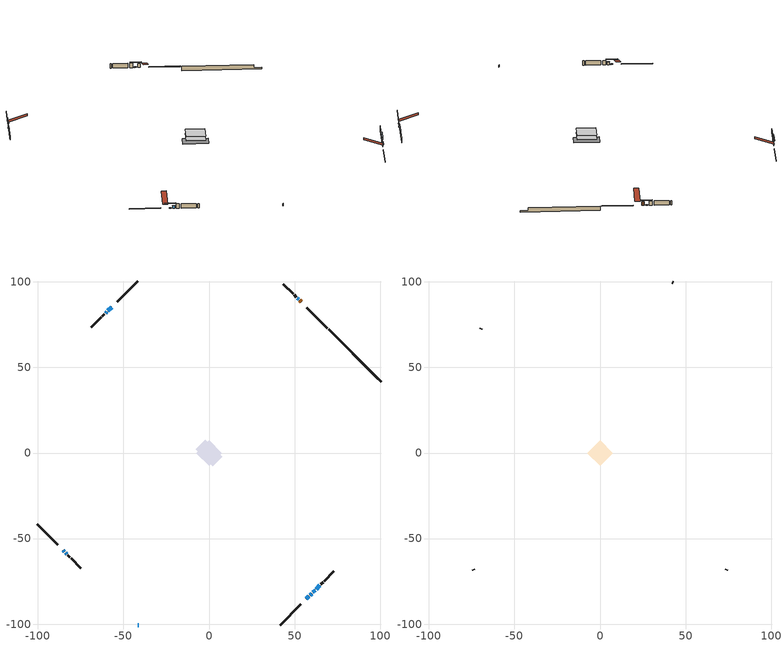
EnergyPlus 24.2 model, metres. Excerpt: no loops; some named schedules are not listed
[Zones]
conditioned space
 floor adiabatic (AdiabaticFloorConstruction): -7.53,0 0,7.53 7.53,0 0,-7.53 z0.46
 floor foundation (Slab1 construction): -7.65,2.26 -2.26,7.65 7.65,-2.26 2.26,-7.65 z-1.95
 wall outside (RimJoist1 construction): 41.62,-100.48 53.71,-88.4 / -100.48,-41.62 -88.4,-53.71 / -41.62,100.48 -53.71,88.4 / 69.22,72.88 57.13,84.97 z0.46:0.76
 wall outside (AdiabaticWallConstruction 1): 53.89,88.22 53.01,89.1 z0.46:2.49
 wall outside (AdiabaticWallConstruction): -41.62,-100.48 -40.99,-100.48 z0.46:1.68; -56.96,85.15 -59.06,83.05 z0.46:2.01; 52.36,89.75 51.63,90.47 / -85.15,-56.96 -84.43,-57.68 / 62.61,-79.5 64.76,-77.34 z0.46:0.89; 56.96,-85.15 58.36,-83.75 / -83.78,-58.33 -83.07,-59.03 z0.46:1.78; 59.01,-83.09 59.99,-82.12 / -59.71,82.39 -60.42,81.69 z0.46:1.4; 60.64,-81.47 61.95,-80.15 z0.46:2.44
 wall outside (Wall1 construction): 65.42,-76.69 66.61,-75.5 / -82.42,-59.69 -81.23,-60.88 / -61.07,81.03 -62.26,79.85 / 50.98,91.13 49.79,92.32 z0.46:2.9
 wall outside (Wall2 construction): 67.26,-74.84 73.01,-69.1 / -80.57,-61.53 -74.83,-67.27 / -62.92,79.19 -68.66,73.45 / 49.13,92.97 43.39,98.71 z0.46:2.9
 wall foundation (FoundationWall1 construction): 69.88,72.23,-1.95 69.88,72.23,0.46 97.42,44.68,0.46 97.42,44.68,-1.11 100.48,41.62,-1.11 100.48,41.62,-1.95
 window (WindowConstruction 5): -41.62,-100.48 -40.99,-100.48 z0.46:1.68
 window (WindowConstruction 7): -56.96,85.15 -59.06,83.05 z0.46:2.01
 window (WindowConstruction 8): 52.35,89.75 51.64,90.47 z0.46:0.89
 window (WindowConstruction 9): -85.15,-56.96 -84.43,-57.68 z0.46:0.89
 window (WindowConstruction): 56.96,-85.15 58.36,-83.75 z0.46:1.78
 window (WindowConstruction 1): 59.02,-83.09 59.99,-82.12 z0.46:1.4
 window (WindowConstruction 2): 60.64,-81.46 61.95,-80.15 z0.46:2.44
 window (WindowConstruction 3): -59.72,82.39 -60.42,81.69 z0.46:1.4
 window (WindowConstruction 4): -83.77,-58.33 -83.07,-59.03 z0.46:1.78
 window (WindowConstruction 6): 62.61,-79.5 64.76,-77.34 z0.46:0.89
 door (Door): 53.89,88.22 53.01,89.1 z0.46:2.49
 ceiling adiabatic (AdiabaticFloorConstruction): 0,-7.53 7.53,0 0,7.53 -7.53,0 z0.46
attic - vented
 floor to conditioned space (Floor1 construction Reversed): -7.53,0 0,7.53 7.53,0 0,-7.53 z2.9
 wall outside (Wall3 construction): 73.66,-68.44 74.12,-67.99 / -74.17,-67.93 -73.72,-68.39 / -69.32,72.79 -69.77,72.33 / 42.74,99.37 42.28,99.83 z0.46:2.9
 roof outside (Roof1 construction): 56.3,-85.81,2.9 48.96,-78.47,6.36 47.03,-80.4,6.36 54.37,-87.74,2.9; -85.81,-56.3,2.9 -78.47,-48.96,6.36 -80.4,-47.03,6.36 -87.74,-54.37,2.9; -56.3,85.81,2.9 -48.96,78.47,6.36 -47.03,80.4,6.36 -54.37,87.74,2.9; 54.54,87.56,2.9 47.21,80.22,6.36 49.14,78.29,6.36 56.48,85.63,2.9
shading: -60.93,81.18 -55.09,87.02 -55.38,87.31 -61.22,81.47 z4.65; 49.77,92.34 54.22,87.89 54.51,88.18 50.06,92.63 z3.53; -82.56,-59.54 -87.02,-55.09 -87.31,-55.38 -82.86,-59.83 z3.53; 58.5,-83.61 56.82,-85.29 57.11,-85.58 58.79,-83.9 z1.98; 60.13,-81.98 58.87,-83.23 59.16,-83.52 60.42,-82.27 z1.6; 62.09,-80.01 60.5,-81.61 60.79,-81.9 62.39,-80.3 z2.64; -60.56,81.55 -59.57,82.53 -59.86,82.82 -60.85,81.84 z1.6; -82.93,-59.17 -83.92,-58.19 -84.21,-58.48 -83.22,-59.47 z1.98; 66.63,-75.48 60.74,-81.36 61.03,-81.65 66.92,-75.77 z3.53
[Building]
Building 1: Terrain=Suburbs
[Site:Location]
London AP_ON: Latitude {deg}=43.03; Longitude {deg}=-81.15; Time Zone {hr}=-5; Elevation {m}=278; Keep Site Location Information=Yes
[Site:GroundTemperature:Shallow]
3.98693, 1.93205, 1.76749, 2.74264, 6.6573, 10.5537, 13.9317, 16.0716, 16.2534, 14.513, 11.2211, 7.44421
[Site:WaterMainsTemperature]
Calculation Method=Schedule; Temperature Schedule=mains temperature schedule
[Material] Roughness=Rough; Thermal Absorptance=0.9
Name | Thickness {m} | Conductivity {W/m-K} | Density {kg/m3} | Specific Heat {J/kg-K} | Solar Absorptance | Visible Absorptance
asphalt or fiberglass shingles | 0.00635 | 0.162714 | 1121.4 | 1465.45 | 0.4 | 0.4
ceiling stud and cavity | 0.1397 | 0.0763592 | 65.682 | 1177.47 | 0.7 | 0.7
concrete 4.0 in. | 0.1016 | 1.803125 | 2242.8 | 837.4 | 0.7 | 0.7
concrete 8.0 in. | 0.2032 | 1.803125 | 2242.8 | 837.4 | 0.7 | 0.7
door material | 0.04445 | 0.053851 | 512.64 | 1214.23 | 0.7 | 0.7
exterior vertical ins | 0.0363136 | 0.029427 | 32.04 | 1214.23 | 0.7 | 0.7
floor covering | 0.0127 | 0.0433444 | 54.468 | 1339.84 | 0.6 | 0.6
floor rigid ins; wall rigid ins | 0.512978 | 0.029427 | 32.04 | 1214.23 | 0.7 | 0.7
floor stud and cavity | 0.1397 | 1.75129 | 37.0049 | 1207.88 | 0.7 | 0.7
furniture material conditioned space 1 | 0.1524 | 0.115458 | 640.8 | 1214.23 | 0.6 | 0.6
gypsum board | 0.0127 | 0.160291 | 801 | 837.4 | 0.6 | 0.6
gypsum board 1 | 0.0127 | 0.160291 | 801 | 837.4 | 0.7 | 0.7
osb sheathing 0.5 in. | 0.0127 | 0.115458 | 512.64 | 1214.23 | 0.7 | 0.7
osb sheathing 0.75 in. | 0.01905 | 0.115458 | 512.64 | 1214.23 | 0.7 | 0.7
rim joist stud and cavity | 0.0508 | 0.107068 | 50.32683 | 1063.81 | 0.6 | 0.6
wall stud and cavity | 0.1397 | 0.132011 | 139.0536 | 1170.24 | 0.7 | 0.7
wall stud and cavity 1 | 0.1397 | 0.0943382 | 139.0536 | 1170.24 | 0.7 | 0.7
wall stud and cavity 2 | 0.0889 | 6.1454 | 50.32683 | 1063.81 | 0.6 | 0.6
wall stud and cavity 3 | 0.0889 | 0.380278 | 52.3479 | 1209.89 | 0.7 | 0.7
wall stud and cavity 4 | 0.0889 | 0.391764 | 83.0341 | 1211.67 | 0.7 | 0.7
wood siding | 0.0254 | 0.102417 | 544.68 | 1172.36 | 0.4 | 0.4
wood siding 1 | 0.00254 | 0.102417 | 544.68 | 1172.36 | 0.4 | 0.4
wood siding 2; wood siding 3; wood siding 4 | 0.0254 | 0.102417 | 544.68 | 1172.36 | 0.7 | 0.7
[WindowMaterial:SimpleGlazingSystem]
Name | U-Factor {W/m2-K} | Solar Heat Gain Coefficient
WindowMaterial | 2.98606 | 0.56
WindowMaterial 1 | 3.032052 | 0.48
WindowMaterial 2 | 2.90941 | 0.6
WindowMaterial 3 | 3.01559 | 0.52
WindowMaterial 4 | 5.19196 | 0.66
WindowMaterial 5 | 3.03092 | 0.46
WindowMaterial 6 | 2.97357 | 0.57
[Construction]
AdiabaticFloorConstruction: floor stud and cavity, floor rigid ins, osb sheathing 0.75 in., floor covering
AdiabaticWallConstruction: wood siding 3, wall rigid ins, wall stud and cavity 3, gypsum board
AdiabaticWallConstruction 1: wood siding 4, wall rigid ins, wall stud and cavity 3, gypsum board
Door: door material
Floor1 construction Reversed: gypsum board, ceiling stud and cavity
FoundationWall1 construction: concrete 8.0 in., gypsum board 1
furniture construction conditioned space 1: furniture material conditioned space 1
PartitionWallConstruction: gypsum board, wall stud and cavity 4, gypsum board
RimJoist1 construction: wood siding 2, rim joist stud and cavity
Roof1 construction: asphalt or fiberglass shingles
Slab1 construction: concrete 4.0 in.
Wall1 construction: wood siding, osb sheathing 0.5 in., wall stud and cavity, gypsum board
Wall2 construction: wood siding, osb sheathing 0.5 in., wall stud and cavity 1, gypsum board
Wall3 construction: wood siding 1, wall stud and cavity 2
WindowConstruction; WindowConstruction 4: WindowMaterial
WindowConstruction 1: WindowMaterial 1
WindowConstruction 2: WindowMaterial 2
WindowConstruction 3: WindowMaterial 3
WindowConstruction 5: WindowMaterial 4
WindowConstruction 6; WindowConstruction 8; WindowConstruction 9: WindowMaterial 5
WindowConstruction 7: WindowMaterial 6
[Zone] Multiplier=1; Part of Total Floor Area=Yes
Name | Volume {m3}
attic - vented | 63.7551
conditioned space | 560.1
[Space]
Name | Zone | Volume {m3}
attic - vented 1 | attic - vented | 63.7551
conditioned space 1 | conditioned space | 560.1
[ZoneInfiltration:EffectiveLeakageArea]
infil attic - vented 1: Zone or Space=attic - vented 1; Schedule=Always On Discrete; Effective Air Leakage Area {cm2}=4954.04; Stack Coefficient=0.000410119; Wind Coefficient=1.36828e-05
[ZoneMixing]
whole house fan mix: Zone or Space=attic - vented; Schedule=Always On Continuous; Design Flow Rate Calculation Method=Flow/Zone; Design Flow Rate {m3/s}=0; Source Zone or Space=conditioned space
[SurfaceProperty:ExposedFoundationPerimeter]
Slab1: Exposed Perimeter Calculation Method=TotalExposedPerimeter; Total Exposed Perimeter {m}=43.283
[InternalMass] Zone or ZoneList=conditioned space; Space or SpaceList=conditioned space 1
Name | Construction | Surface Area {m2}
furniture mass conditioned space 1 | furniture construction conditioned space 1 | 88.1359
partition wall mass | PartitionWallConstruction | 220.34
[Lights]
interior lighting: Zone or ZoneList or Space or SpaceList=conditioned space 1; Schedule=interior lighting schedule; Design Level Calculation Method=LightingLevel; Lighting Level {W}=343.2; Return Air Fraction=0; Fraction Radiant=0.6; Fraction Visible=0.2; Fraction Replaceable=1
[People]
occupants: Zone or ZoneList or Space or SpaceList=conditioned space 1; Number of People Schedule=occupants schedule; Number of People Calculation Method=People; Number of People=3; Fraction Radiant=0.314171; Sensible Heat Fraction=0.56303; Activity Level Schedule=occupants activity schedule; Carbon Dioxide Generation Rate {m3/s-W}=0; Enable ASHRAE 55 Comfort Warnings=No; Mean Radiant Temperature Calculation Type=EnclosureAveraged
[ElectricEquipment] Zone or ZoneList or Space or SpaceList=conditioned space 1; Design Level Calculation Method=EquipmentLevel
Name | Schedule | Design Level {W} | Fraction Latent | Fraction Radiant | Fraction Lost
clothes dryer | clothes dryer schedule | 140.772 | 0.015 | 0.081 | 0.85
clothes washer | clothes washer schedule | 32.1985 | 0.03 | 0.162 | 0.7
cooking range | cooking range schedule | 215.147 | 0.08 | 0.432 | 0.2
dishwasher | dishwasher schedule | 66.8632 | 0.3 | 0.18 | 0.4
fridge | fridge schedule | 72.9452 | 0 | 0.6 | 0
mech vent house fan | mech vent house fan schedule | 0.95 | 0 | 0 | 1
mech vent house fan cfis | mech vent house fan cfis schedule | 0 | 0 | 0 | 0
misc plug loads | misc plug loads schedule | 494.7 | 0.045 | 0.513 | 0.1
whole house fan | Always On Discrete | 0 | 0 | 0 | 1
[OtherEquipment] Zone or ZoneList or Space or SpaceList=conditioned space 1; Design Level Calculation Method=EquipmentLevel
Name | Fuel Type | Schedule | Design Level {W} | Fraction Latent | Fraction Radiant | Fraction Lost
clothes dryer 1 | Electricity | clothes dryer schedule | 0 | 0.015 | 0.081 | 0.85
cooking range 1 | Electricity | cooking range schedule | 0 | 0.08 | 0.432 | 0.2
general water use latent | None | general water use schedule | 62.594 | 1 | 0 | 0
general water use sensible | None | general water use schedule | -61.6891 | 0 | 0.6 | 0
mech vent house fan latent load | None | Always On Discrete | 0 | 1 | 0 | 0
mech vent house fan sensible load | None | Always On Discrete | 0 | 0 | 0 | 0
water heater energy adjustment1 | NaturalGas | Always On Discrete | 0.01 | 0 | 0 | 1
[ZoneInfiltration:DesignFlowRate] Zone or ZoneList or Space or SpaceList=conditioned space 1; Schedule=Always On Discrete; Design Flow Rate Calculation Method=Flow/Zone; Design Flow Rate {m3/s}=0
infil flow; natural vent flow; whole house fan flow
[AvailabilityManager:Scheduled]
central ac and furnace airloop Availability Manager: Schedule=Always On Discrete
[Foundation:Kiva]
Foundation Kiva 1: Initial Indoor Air Temperature {C}=18; Wall Height Above Grade {m}=0.460004; Wall Depth Below Slab {m}=0.2032; Custom Block Material Name 1=exterior vertical ins; Custom Block Depth 1 {m}=2.40999; Custom Block X Position 1 {m}=0.2159; Custom Block Z Position 1 {m}=0
[Foundation:Kiva:Settings]
Soil Conductivity {W/m-K}=0.849921; Soil Density {kg/m3}=1842.3; Soil Specific Heat {J/kg-K}=418.7; Ground Solar Absorptivity=0.9; Ground Thermal Absorptivity=0.9; Ground Surface Roughness {m}=0.03; Far-Field Width {m}=40; Deep-Ground Boundary Condition=ZeroFlux; Deep-Ground Depth {m}=40; Minimum Cell Dimension {m}=0.2; Maximum Cell Growth Coefficient=3; Simulation Timestep=Timestep
[Exterior:Lights]
exterior lighting: Schedule=exterior lighting schedule; Design Level {W}=75.6
[EnergyManagementSystem:GlobalVariable]
central_ac_and_furnace_airloop_Fan_RTF
infil_program_Qfan
infil_program_Qinf
natural_vent_program_Qnv
natural_vent_program_Qwhf
[EnergyManagementSystem:Sensor]
Name | Output:Variable or Output:Meter Index Key | Output:Variable or Output:Meter
airflow_gain | infil flow | Infiltration Sensible Heat Gain Energy
airflow_gain_1 | natural vent flow | Infiltration Sensible Heat Gain Energy
airflow_gain_2 | whole house fan flow | Infiltration Sensible Heat Gain Energy
airflow_loss | infil flow | Infiltration Sensible Heat Loss Energy
airflow_loss_1 | natural vent flow | Infiltration Sensible Heat Loss Energy
airflow_loss_2 | whole house fan flow | Infiltration Sensible Heat Loss Energy
clg_load_cond |  | Cooling:EnergyTransfer:Zone:CONDITIONED SPACE
clg_sp_s; clg_sp_s_1 | cooling setpoint | Schedule Value
clothes_dryer_exhaust_0_sch_s | clothes dryer exhaust 0 schedule | Schedule Value
cool_season | cooling season schedule | Schedule Value
htg_load_cond |  | Heating:EnergyTransfer:Zone:CONDITIONED SPACE
htg_sp_s; htg_sp_s_1 | heating setpoint | Schedule Value
ig_ee_conv | clothes dryer | Electric Equipment Convective Heating Energy
ig_ee_conv_2 | cooking range | Electric Equipment Convective Heating Energy
ig_ee_conv_4 | fridge | Electric Equipment Convective Heating Energy
ig_ee_conv_5 | misc plug loads | Electric Equipment Convective Heating Energy
ig_ee_conv_6 | whole house fan | Electric Equipment Convective Heating Energy
ig_ee_rad | clothes dryer | Electric Equipment Radiant Heating Energy
ig_ee_rad_2 | cooking range | Electric Equipment Radiant Heating Energy
ig_ee_rad_4 | fridge | Electric Equipment Radiant Heating Energy
ig_ee_rad_5 | misc plug loads | Electric Equipment Radiant Heating Energy
ig_ee_rad_6 | whole house fan | Electric Equipment Radiant Heating Energy
ig_lgt_conv | interior lighting | Lights Convective Heating Energy
ig_lgt_rad | interior lighting | Lights Radiant Heating Energy
ig_lgt_vis | interior lighting | Lights Visible Radiation Heating Energy
ig_oe_conv | clothes dryer 1 | Other Equipment Convective Heating Energy
ig_oe_conv_1 | cooking range 1 | Other Equipment Convective Heating Energy
ig_oe_conv_2 | general water use latent | Other Equipment Convective Heating Energy
ig_oe_conv_3 | general water use sensible | Other Equipment Convective Heating Energy
ig_oe_conv_4 | water heater energy adjustment1 | Other Equipment Convective Heating Energy
ig_oe_rad | clothes dryer 1 | Other Equipment Radiant Heating Energy
ig_oe_rad_1 | cooking range 1 | Other Equipment Radiant Heating Energy
ig_oe_rad_2 | general water use latent | Other Equipment Radiant Heating Energy
ig_oe_rad_3 | general water use sensible | Other Equipment Radiant Heating Energy
ig_oe_rad_4 | water heater energy adjustment1 | Other Equipment Radiant Heating Energy
ig_ppl_conv | occupants | People Convective Heating Energy
ig_ppl_rad | occupants | People Radiant Heating Energy
im_conv | furniture mass conditioned space 1 | Surface Inside Face Convection Heat Gain Energy
im_conv_1 | partition wall mass | Surface Inside Face Convection Heat Gain Energy
im_ig | furniture mass conditioned space 1 | Surface Inside Face Internal Gains Radiation Heat Gain Energy
im_ig_1 | partition wall mass | Surface Inside Face Internal Gains Radiation Heat Gain Energy
im_lgt | furniture mass conditioned space 1 | Surface Inside Face Lights Radiation Heat Gain Energy
im_lgt_1 | partition wall mass | Surface Inside Face Lights Radiation Heat Gain Energy
im_sol | furniture mass conditioned space 1 | Surface Inside Face Solar Radiation Heat Gain Energy
im_sol_1 | partition wall mass | Surface Inside Face Solar Radiation Heat Gain Energy
im_surf | furniture mass conditioned space 1 | Surface Inside Face Net Surface Thermal Radiation Heat Gain Energy
im_surf_1 | partition wall mass | Surface Inside Face Net Surface Thermal Radiation Heat Gain Energy
mv_conv | mech vent house fan | Electric Equipment Convective Heating Energy
mv_conv_1 | mech vent house fan cfis | Electric Equipment Convective Heating Energy
mv_conv_2 | mech vent house fan latent load | Other Equipment Convective Heating Energy
mv_conv_3 | mech vent house fan sensible load | Other Equipment Convective Heating Energy
mv_rad | mech vent house fan | Electric Equipment Radiant Heating Energy
mv_rad_1 | mech vent house fan cfis | Electric Equipment Radiant Heating Energy
mv_rad_2 | mech vent house fan latent load | Other Equipment Radiant Heating Energy
mv_rad_3 | mech vent house fan sensible load | Other Equipment Radiant Heating Energy
natural_vent_s | natural vent schedule | Schedule Value
out_pb_s |  | Site Outdoor Air Barometric Pressure
out_wt_s |  | Site Outdoor Air Humidity Ratio
site_vw_s |  | Site Wind Speed
ss_back_out | Window1 | Surface Window Shortwave from Zone Back Out Window Heat Transfer Rate
ss_back_out_1 | Window12 | Surface Window Shortwave from Zone Back Out Window Heat Transfer Rate
ss_back_out_2 | Window15 | Surface Window Shortwave from Zone Back Out Window Heat Transfer Rate
ss_back_out_3 | Window16 | Surface Window Shortwave from Zone Back Out Window Heat Transfer Rate
ss_back_out_4 | Window2 | Surface Window Shortwave from Zone Back Out Window Heat Transfer Rate
ss_back_out_5 | Window4 | Surface Window Shortwave from Zone Back Out Window Heat Transfer Rate
ss_back_out_6 | Window6 | Surface Window Shortwave from Zone Back Out Window Heat Transfer Rate
ss_back_out_7 | Window7 | Surface Window Shortwave from Zone Back Out Window Heat Transfer Rate
ss_back_out_8 | Window8 | Surface Window Shortwave from Zone Back Out Window Heat Transfer Rate
ss_back_out_9 | Window9 | Surface Window Shortwave from Zone Back Out Window Heat Transfer Rate
ss_conv | Door1 | Surface Inside Face Convection Heat Gain Energy
ss_conv_1 | Window1 | Surface Inside Face Convection Heat Gain Energy
ss_conv_10 | Window9 | Surface Inside Face Convection Heat Gain Energy
ss_conv_2 | Window12 | Surface Inside Face Convection Heat Gain Energy
ss_conv_3 | Window15 | Surface Inside Face Convection Heat Gain Energy
ss_conv_4 | Window16 | Surface Inside Face Convection Heat Gain Energy
ss_conv_5 | Window2 | Surface Inside Face Convection Heat Gain Energy
ss_conv_6 | Window4 | Surface Inside Face Convection Heat Gain Energy
ss_conv_7 | Window6 | Surface Inside Face Convection Heat Gain Energy
ss_conv_8 | Window7 | Surface Inside Face Convection Heat Gain Energy
ss_conv_9 | Window8 | Surface Inside Face Convection Heat Gain Energy
ss_ig | Door1 | Surface Inside Face Internal Gains Radiation Heat Gain Energy
ss_ig_1 | Window1 | Surface Inside Face Internal Gains Radiation Heat Gain Energy
ss_ig_10 | Window9 | Surface Inside Face Internal Gains Radiation Heat Gain Energy
ss_ig_2 | Window12 | Surface Inside Face Internal Gains Radiation Heat Gain Energy
ss_ig_3 | Window15 | Surface Inside Face Internal Gains Radiation Heat Gain Energy
ss_ig_4 | Window16 | Surface Inside Face Internal Gains Radiation Heat Gain Energy
ss_ig_5 | Window2 | Surface Inside Face Internal Gains Radiation Heat Gain Energy
ss_ig_6 | Window4 | Surface Inside Face Internal Gains Radiation Heat Gain Energy
ss_ig_7 | Window6 | Surface Inside Face Internal Gains Radiation Heat Gain Energy
ss_ig_8 | Window7 | Surface Inside Face Internal Gains Radiation Heat Gain Energy
ss_ig_9 | Window8 | Surface Inside Face Internal Gains Radiation Heat Gain Energy
ss_lgt | Door1 | Surface Inside Face Lights Radiation Heat Gain Energy
ss_sol | Door1 | Surface Inside Face Solar Radiation Heat Gain Energy
ss_surf | Door1 | Surface Inside Face Net Surface Thermal Radiation Heat Gain Energy
ss_surf_1 | Window1 | Surface Inside Face Net Surface Thermal Radiation Heat Gain Energy
ss_surf_10 | Window9 | Surface Inside Face Net Surface Thermal Radiation Heat Gain Energy
ss_surf_2 | Window12 | Surface Inside Face Net Surface Thermal Radiation Heat Gain Energy
ss_surf_3 | Window15 | Surface Inside Face Net Surface Thermal Radiation Heat Gain Energy
ss_surf_4 | Window16 | Surface Inside Face Net Surface Thermal Radiation Heat Gain Energy
ss_surf_5 | Window2 | Surface Inside Face Net Surface Thermal Radiation Heat Gain Energy
ss_surf_6 | Window4 | Surface Inside Face Net Surface Thermal Radiation Heat Gain Energy
ss_surf_7 | Window6 | Surface Inside Face Net Surface Thermal Radiation Heat Gain Energy
ss_surf_8 | Window7 | Surface Inside Face Net Surface Thermal Radiation Heat Gain Energy
ss_surf_9 | Window8 | Surface Inside Face Net Surface Thermal Radiation Heat Gain Energy
ss_trans_in | Window1 | Surface Window Transmitted Solar Radiation Rate
ss_trans_in_1 | Window12 | Surface Window Transmitted Solar Radiation Rate
ss_trans_in_2 | Window15 | Surface Window Transmitted Solar Radiation Rate
ss_trans_in_3 | Window16 | Surface Window Transmitted Solar Radiation Rate
ss_trans_in_4 | Window2 | Surface Window Transmitted Solar Radiation Rate
ss_trans_in_5 | Window4 | Surface Window Transmitted Solar Radiation Rate
ss_trans_in_6 | Window6 | Surface Window Transmitted Solar Radiation Rate
ss_trans_in_7 | Window7 | Surface Window Transmitted Solar Radiation Rate
ss_trans_in_8 | Window8 | Surface Window Transmitted Solar Radiation Rate
ss_trans_in_9 | Window9 | Surface Window Transmitted Solar Radiation Rate
ss_trans_out | Window1 | Surface Inside Face Initial Transmitted Diffuse Transmitted Out Window Solar Radiation Rate
ss_trans_out_1 | Window12 | Surface Inside Face Initial Transmitted Diffuse Transmitted Out Window Solar Radiation Rate
ss_trans_out_2 | Window15 | Surface Inside Face Initial Transmitted Diffuse Transmitted Out Window Solar Radiation Rate
ss_trans_out_3 | Window16 | Surface Inside Face Initial Transmitted Diffuse Transmitted Out Window Solar Radiation Rate
ss_trans_out_4 | Window2 | Surface Inside Face Initial Transmitted Diffuse Transmitted Out Window Solar Radiation Rate
ss_trans_out_5 | Window4 | Surface Inside Face Initial Transmitted Diffuse Transmitted Out Window Solar Radiation Rate
ss_trans_out_6 | Window6 | Surface Inside Face Initial Transmitted Diffuse Transmitted Out Window Solar Radiation Rate
ss_trans_out_7 | Window7 | Surface Inside Face Initial Transmitted Diffuse Transmitted Out Window Solar Radiation Rate
ss_trans_out_8 | Window8 | Surface Inside Face Initial Transmitted Diffuse Transmitted Out Window Solar Radiation Rate
ss_trans_out_9 | Window9 | Surface Inside Face Initial Transmitted Diffuse Transmitted Out Window Solar Radiation Rate
s_conv | Floor1 | Surface Inside Face Convection Heat Gain Energy
s_conv_1 | FoundationWall1 | Surface Inside Face Convection Heat Gain Energy
s_conv_10 | Wall1:225 | Surface Inside Face Convection Heat Gain Energy
s_conv_11 | Wall1:315 | Surface Inside Face Convection Heat Gain Energy
s_conv_12 | Wall1:45 | Surface Inside Face Convection Heat Gain Energy
s_conv_13 | Wall2:135 | Surface Inside Face Convection Heat Gain Energy
s_conv_14 | Wall2:225 | Surface Inside Face Convection Heat Gain Energy
s_conv_15 | Wall2:315 | Surface Inside Face Convection Heat Gain Energy
s_conv_16 | Wall2:45 | Surface Inside Face Convection Heat Gain Energy
s_conv_2 | inferred conditioned ceiling | Surface Inside Face Convection Heat Gain Energy
s_conv_3 | inferred conditioned floor | Surface Inside Face Convection Heat Gain Energy
s_conv_4 | RimJoist1:135 | Surface Inside Face Convection Heat Gain Energy
s_conv_5 | RimJoist1:225 | Surface Inside Face Convection Heat Gain Energy
s_conv_6 | RimJoist1:315 | Surface Inside Face Convection Heat Gain Energy
s_conv_7 | RimJoist1:45 | Surface Inside Face Convection Heat Gain Energy
s_conv_8 | Slab1 | Surface Inside Face Convection Heat Gain Energy
s_conv_9 | Wall1:135 | Surface Inside Face Convection Heat Gain Energy
s_ig | Floor1 | Surface Inside Face Internal Gains Radiation Heat Gain Energy
s_ig_1 | FoundationWall1 | Surface Inside Face Internal Gains Radiation Heat Gain Energy
s_ig_10 | Wall1:225 | Surface Inside Face Internal Gains Radiation Heat Gain Energy
s_ig_11 | Wall1:315 | Surface Inside Face Internal Gains Radiation Heat Gain Energy
s_ig_12 | Wall1:45 | Surface Inside Face Internal Gains Radiation Heat Gain Energy
s_ig_13 | Wall2:135 | Surface Inside Face Internal Gains Radiation Heat Gain Energy
s_ig_14 | Wall2:225 | Surface Inside Face Internal Gains Radiation Heat Gain Energy
s_ig_15 | Wall2:315 | Surface Inside Face Internal Gains Radiation Heat Gain Energy
s_ig_16 | Wall2:45 | Surface Inside Face Internal Gains Radiation Heat Gain Energy
s_ig_2 | inferred conditioned ceiling | Surface Inside Face Internal Gains Radiation Heat Gain Energy
s_ig_3 | inferred conditioned floor | Surface Inside Face Internal Gains Radiation Heat Gain Energy
s_ig_4 | RimJoist1:135 | Surface Inside Face Internal Gains Radiation Heat Gain Energy
s_ig_5 | RimJoist1:225 | Surface Inside Face Internal Gains Radiation Heat Gain Energy
s_ig_6 | RimJoist1:315 | Surface Inside Face Internal Gains Radiation Heat Gain Energy
s_ig_7 | RimJoist1:45 | Surface Inside Face Internal Gains Radiation Heat Gain Energy
s_ig_8 | Slab1 | Surface Inside Face Internal Gains Radiation Heat Gain Energy
s_ig_9 | Wall1:135 | Surface Inside Face Internal Gains Radiation Heat Gain Energy
s_lgt | Floor1 | Surface Inside Face Lights Radiation Heat Gain Energy
s_lgt_1 | FoundationWall1 | Surface Inside Face Lights Radiation Heat Gain Energy
s_lgt_10 | Wall1:225 | Surface Inside Face Lights Radiation Heat Gain Energy
s_lgt_11 | Wall1:315 | Surface Inside Face Lights Radiation Heat Gain Energy
s_lgt_12 | Wall1:45 | Surface Inside Face Lights Radiation Heat Gain Energy
s_lgt_13 | Wall2:135 | Surface Inside Face Lights Radiation Heat Gain Energy
s_lgt_14 | Wall2:225 | Surface Inside Face Lights Radiation Heat Gain Energy
